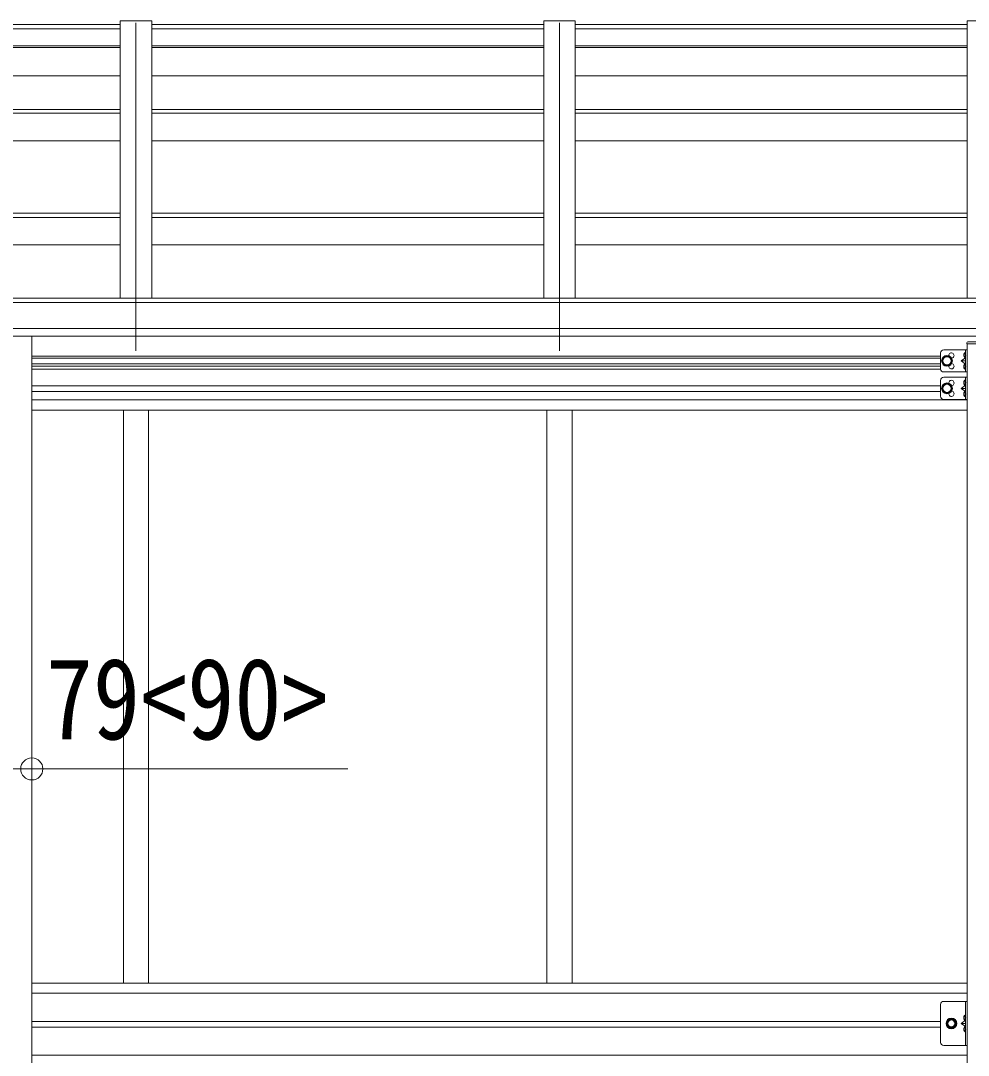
# Model space of a CAD drawing. Units: millimetres at full size, sheet at 1:35; details may follow other scales. Extents: x -9783 to 9892, y -6828 to 6752.
# Drawn here: x 3182 to 4681, y 962 to 2599 of the extents above; entities that cross this region are included whole.
import ezdxf
from ezdxf.enums import TextEntityAlignment as Align

# ---------------------------------------------------------------- set-up
doc = ezdxf.new("R2010")
doc.units = ezdxf.units.MM
doc.header["$LTSCALE"] = 35
doc.header["$PDMODE"] = 32
doc.header["$PDSIZE"] = 35
for name, color, linetype, lineweight in [('0-1_本体', 4, 'Continuous', 9), ('0-2_部品', 7, 'Continuous', 9), ('0-8_PARTS2', 2, 'Continuous', 9), ('0-A_寸法', 6, 'Continuous', 9), ('1-1_GLASS', 4, 'Continuous', 9), ('1-2_GLASS_SEAL', 7, 'Continuous', 9)]:
    doc.layers.add(name, color=color, linetype=linetype, lineweight=lineweight)
doc.styles.add('ＭＳ ゴシック', font='')
doc.styles.get('ＭＳ ゴシック').set_extended_font_data('MS Gothic')

msp = doc.modelspace()

# ---------------------------------------------------------------- linework, layer by layer
at = {"layer": '0-1_本体'}
for p, q in [((3339.08, 2599.46), (3339.08, 2160.17)), ((3389.08, 2599.46), (3339.08, 2599.46)), ((3389.08, 2599.46), (3389.08, 2160.17)), ((4009.08, 2599.46), (4009.08, 2160.17)), ((4059.08, 2599.46), (4009.08, 2599.46)), ((4059.08, 2599.46), (4059.08, 2160.17)), ((4679.08, 2599.46), (4679.08, 2160.17)), ((4729.08, 2599.46), (4679.08, 2599.46)), ((2719.08, 2586.46), (3339.08, 2586.46)), ((3389.08, 2586.46), (4009.08, 2586.46)), ((4059.08, 2586.46), (4679.08, 2586.46)), ((2719.08, 2559.75), (3339.08, 2559.75)), ((2719.08, 2557.17), (3339.08, 2557.17)), ((3389.08, 2559.75), (4009.08, 2559.75)), ((3389.08, 2557.17), (4009.08, 2557.17)), ((4059.08, 2559.75), (4679.08, 2559.75)), ((4059.08, 2557.17), (4679.08, 2557.17)), ((2719.08, 2512.43), (3339.08, 2512.43)), ((3389.08, 2512.43), (4009.08, 2512.43)), ((4059.08, 2512.43), (4679.08, 2512.43)), ((2719.08, 2458.7), (3339.08, 2458.7)), ((3389.08, 2458.7), (4009.08, 2458.7)), ((4059.08, 2458.7), (4679.08, 2458.7)), ((2719.08, 2453.13), (3339.08, 2453.13)), ((3389.08, 2453.13), (4009.08, 2453.13)), ((4059.08, 2453.13), (4679.08, 2453.13)), ((2719.08, 2409.14), (3339.08, 2409.14)), ((3389.08, 2409.14), (4009.08, 2409.14)), ((4059.08, 2409.14), (4679.08, 2409.14)), ((2719.08, 2295.05), (3339.08, 2295.05)), ((3389.08, 2295.05), (4009.08, 2295.05)), ((4059.08, 2295.05), (4679.08, 2295.05)), ((2719.08, 2288.25), (3339.08, 2288.25)), ((3389.08, 2288.25), (4009.08, 2288.25)), ((4059.08, 2288.25), (4679.08, 2288.25)), ((2719.08, 2244.7), (3339.08, 2244.7)), ((3389.08, 2244.7), (4009.08, 2244.7)), ((4059.08, 2244.7), (4679.08, 2244.7)), ((7377.58, 2153.47), (2030.58, 2153.47)), ((7354.08, 2160.17), (2054.08, 2160.17)), ((2030.58, 2112.24), (7377.58, 2112.24)), ((7377.58, 2100.4), (2030.58, 2100.47)), ((3199.28, 2100.3), (3199.28, -1055.77))]:
    msp.add_line(p, q, dxfattribs=at)
at = {"layer": '0-2_部品'}
for p, q in [((3338.88, 2593.39), (2718.88, 2593.39)), ((4008.88, 2593.39), (3388.88, 2593.39)), ((4678.88, 2593.39), (4058.88, 2593.39))]:
    msp.add_line(p, q, dxfattribs=at)
at = {"layer": '0-8_PARTS2'}
for p, q in [((3364.08, 2596.33), (3364.08, 2077.05)), ((4034.08, 2596.33), (4034.08, 2077.05))]:
    msp.add_line(p, q, dxfattribs=at)
at = {"layer": '0-A_寸法'}
for p, q in [((3108.88, 1415.52), (3199.28, 1415.52)), ((3199.28, 1415.52), (3699.28, 1415.52))]:
    msp.add_line(p, q, dxfattribs=at)
msp.add_point((3199.28, 1415.52), dxfattribs=at)
at = {"layer": '1-1_GLASS'}
for p, q in [((4679.08, 2088.08), (4679.08, -756.03)), ((3199.28, 2068.86), (4637.08, 2068.86)), ((3199.28, 2065.36), (4637.08, 2065.36)), ((3199.28, 2056.36), (4637.08, 2056.36)), ((3199.28, 2052.86), (4637.08, 2052.86)), ((4637.08, 2047.86), (3199.28, 2047.86)), ((3199.28, 2021.86), (4637.08, 2021.86)), ((3199.28, 2012.86), (4637.08, 2012.86)), ((3199.28, 1999.36), (4679.08, 1999.36)), ((3199.28, 1983.36), (4679.08, 1983.36)), ((3344.08, 1983.36), (3344.08, 1076.36)), ((3384.08, 1983.36), (3384.08, 1076.36)), ((4014.08, 1983.36), (4014.08, 1076.36)), ((4054.08, 1983.36), (4054.08, 1076.36)), ((3199.28, 1076.36), (4679.08, 1076.36)), ((3199.28, 1060.36), (4679.08, 1060.36)), ((3199.28, 1015.86), (4637.08, 1015.86)), ((4637.08, 1006.86), (3199.28, 1006.86)), ((3199.28, 962.36), (4679.08, 962.36))]:
    msp.add_line(p, q, dxfattribs=at)
at = {"layer": '1-2_GLASS_SEAL'}
for p, q in [((4678.58, 2089.87), (4678.58, 2088.37)), ((4678.58, 2088.37), (4729.58, 2088.37)), ((4680.08, 2091.37), (4728.08, 2091.37)), ((4637.08, 2073.65), (4637.08, 2048.65)), ((4642.08, 2078.65), (4679.08, 2078.65)), ((4676.08, 2074.15), (4675.28, 2074.01)), ((4676.08, 2066.15), (4675.28, 2066.3)), ((4676.08, 2066.15), (4676.58, 2066.24)), ((4676.58, 2078.65), (4676.58, 2043.65)), ((4679.08, 2078.65), (4679.08, 2043.65)), ((4676.58, 2061.15), (4669.58, 2061.15)), ((4676.08, 2056.15), (4675.28, 2056.01)), ((4676.08, 2048.15), (4675.28, 2048.3)), ((4676.08, 2048.15), (4676.58, 2048.24)), ((4637.08, 2030.15), (4637.08, 2005.15)), ((4642.08, 2043.65), (4679.08, 2043.65)), ((4642.08, 2035.15), (4679.08, 2035.15)), ((4676.08, 2030.65), (4675.28, 2030.51)), ((4676.58, 2035.15), (4676.58, 2000.15)), ((4679.08, 2035.15), (4679.08, 2000.15)), ((4676.58, 2017.65), (4669.58, 2017.65)), ((4676.08, 2022.65), (4675.28, 2022.8)), ((4676.08, 2022.65), (4676.58, 2022.74)), ((4642.08, 2000.15), (4679.08, 2000.15)), ((4676.08, 2012.65), (4675.28, 2012.51)), ((4676.08, 2004.65), (4675.28, 2004.8)), ((4676.08, 2004.65), (4676.58, 2004.74)), ((4637.08, 982.66), (4637.08, 1042.66)), ((4642.08, 1047.66), (4679.08, 1047.66)), ((4676.58, 1047.66), (4676.58, 977.66)), ((4676.58, 1017.66), (4669.58, 1012.66)), ((4676.08, 1025.66), (4675.28, 1025.51)), ((4676.08, 1017.66), (4675.28, 1017.8)), ((4676.08, 1017.66), (4676.58, 1017.74)), ((4676.58, 1012.66), (4669.58, 1012.66)), ((4676.58, 1007.66), (4669.58, 1012.66)), ((4676.08, 1007.66), (4675.28, 1007.51)), ((4676.08, 999.66), (4675.28, 999.8)), ((4676.08, 999.66), (4676.58, 999.74))]:
    msp.add_line(p, q, dxfattribs=at)
for points in [[(4647.08, 2053.65), (4653.58, 2057.4), (4653.58, 2064.91), (4647.08, 2068.66), (4640.58, 2064.91), (4640.58, 2057.4)], [(4647.08, 2010.15), (4653.58, 2013.9), (4653.58, 2021.41), (4647.08, 2025.16), (4640.58, 2021.41), (4640.58, 2013.9)], [(4661.59, 1012.66), (4657.84, 1006.16), (4650.33, 1006.16), (4646.58, 1012.66), (4650.33, 1019.16), (4657.84, 1019.16)]]:
    msp.add_lwpolyline(points, close=True, dxfattribs=at)
for points in [[(4676.58, 2066.15), (4669.58, 2061.15), (4676.58, 2056.15)], [(4676.97, 2070.15), (4676.34, 2071.34), (4674.1, 2072.45)], [(4676.97, 2070.15), (4676.34, 2068.97), (4674.1, 2067.85)], [(4676.08, 2066.15), (4676.08, 2074.15), (4676.58, 2074.07), (4676.58, 2066.24)], [(4676.97, 2052.15), (4676.34, 2053.34), (4674.1, 2054.45)], [(4676.97, 2052.15), (4676.34, 2050.97), (4674.1, 2049.85)], [(4676.08, 2048.15), (4676.08, 2056.15), (4676.58, 2056.07), (4676.58, 2048.24)], [(4676.08, 2022.65), (4676.08, 2030.65), (4676.58, 2030.57), (4676.58, 2022.74)], [(4676.58, 2022.65), (4669.58, 2017.65), (4676.58, 2012.65)], [(4676.97, 2026.65), (4676.34, 2027.84), (4674.1, 2028.95)], [(4676.97, 2026.65), (4676.34, 2025.47), (4674.1, 2024.35)], [(4676.97, 2008.65), (4676.34, 2009.84), (4674.1, 2010.95)], [(4676.97, 2008.65), (4676.34, 2007.47), (4674.1, 2006.35)], [(4676.08, 2004.65), (4676.08, 2012.65), (4676.58, 2012.57), (4676.58, 2004.74)], [(4642.08, 977.66), (4679.08, 977.66), (4679.08, 1047.66)], [(4676.97, 1021.66), (4676.34, 1022.84), (4674.1, 1023.96)], [(4676.97, 1021.66), (4676.34, 1020.47), (4674.1, 1019.36)], [(4676.08, 1017.66), (4676.08, 1025.66), (4676.58, 1025.57), (4676.58, 1017.74)], [(4676.97, 1003.66), (4676.34, 1004.84), (4674.1, 1005.96)], [(4676.97, 1003.66), (4676.34, 1002.47), (4674.1, 1001.36)], [(4676.08, 999.66), (4676.08, 1007.66), (4676.58, 1007.57), (4676.58, 999.74)]]:
    msp.add_lwpolyline(points, dxfattribs=at)
for centre, radius in [((4647.08, 2061.15), 8.5), ((4647.08, 2061.15), 7.5), ((4647.08, 2061.15), 6.5), ((4647.08, 2017.65), 8.5), ((4647.08, 2017.65), 7.5), ((4647.08, 2017.65), 6.5), ((4654.08, 1012.66), 8.5), ((4654.08, 1012.66), 7.5), ((4654.08, 1012.66), 6.5), ((4654.08, 1012.66), 5.5)]:
    msp.add_circle(centre, radius, dxfattribs=at)
for centre, radius, start, end in [((4680.08, 2089.87), 1.5, 90, 180), ((4642.08, 2073.65), 5, 90, 180), ((4654.08, 2069.65), 4.25, 274.76077, 186.29431), ((4680.18, 2070.15), 6.5, 147.94412, 212.05588), ((4675.44, 2073.13), 0.9, 100, 147.94412), ((4675.44, 2067.18), 0.9, 212.05588, 260), ((4642.08, 2048.65), 5, 180, 270), ((4654.08, 2052.65), 4.25, 173.70569, 85.23923), ((4680.18, 2052.15), 6.5, 147.94412, 212.05588), ((4675.44, 2055.13), 0.9, 100, 147.94412), ((4675.44, 2049.18), 0.9, 212.05588, 260), ((4642.08, 2030.15), 5, 90, 180), ((4654.08, 2026.15), 4.25, 274.76077, 186.29431), ((4675.44, 2029.63), 0.9, 100, 147.94412), ((4680.18, 2026.65), 6.5, 147.94412, 212.05588), ((4675.44, 2023.68), 0.9, 212.05588, 260), ((4642.08, 2005.15), 5, 180, 270), ((4654.08, 2009.15), 4.25, 173.70569, 85.23923), ((4680.18, 2008.65), 6.5, 147.94412, 212.05588), ((4675.44, 2011.63), 0.9, 100, 147.94412), ((4675.44, 2005.68), 0.9, 212.05588, 260), ((4642.08, 1042.66), 5, 90, 180), ((4680.18, 1021.66), 6.5, 147.94412, 212.05588), ((4675.44, 1024.63), 0.9, 100, 147.94412), ((4675.44, 1018.68), 0.9, 212.05588, 260), ((4680.18, 1003.66), 6.5, 147.94412, 212.05588), ((4675.44, 1006.63), 0.9, 100, 147.94412), ((4675.44, 1000.68), 0.9, 212.05588, 260), ((4642.08, 982.66), 5, 180, 270)]:
    msp.add_arc(centre, radius, start, end, dxfattribs=at)

# ---------------------------------------------------------------- texts
at = {"layer": '0-A_寸法', "color": 7, "style": 'ＭＳ ゴシック', "width": 0.85}
msp.add_text('79<90>', height=129, dxfattribs=at).set_placement((3221.28, 1423.52), align=Align.BOTTOM_LEFT)

doc.saveas('drawing.dxf')
